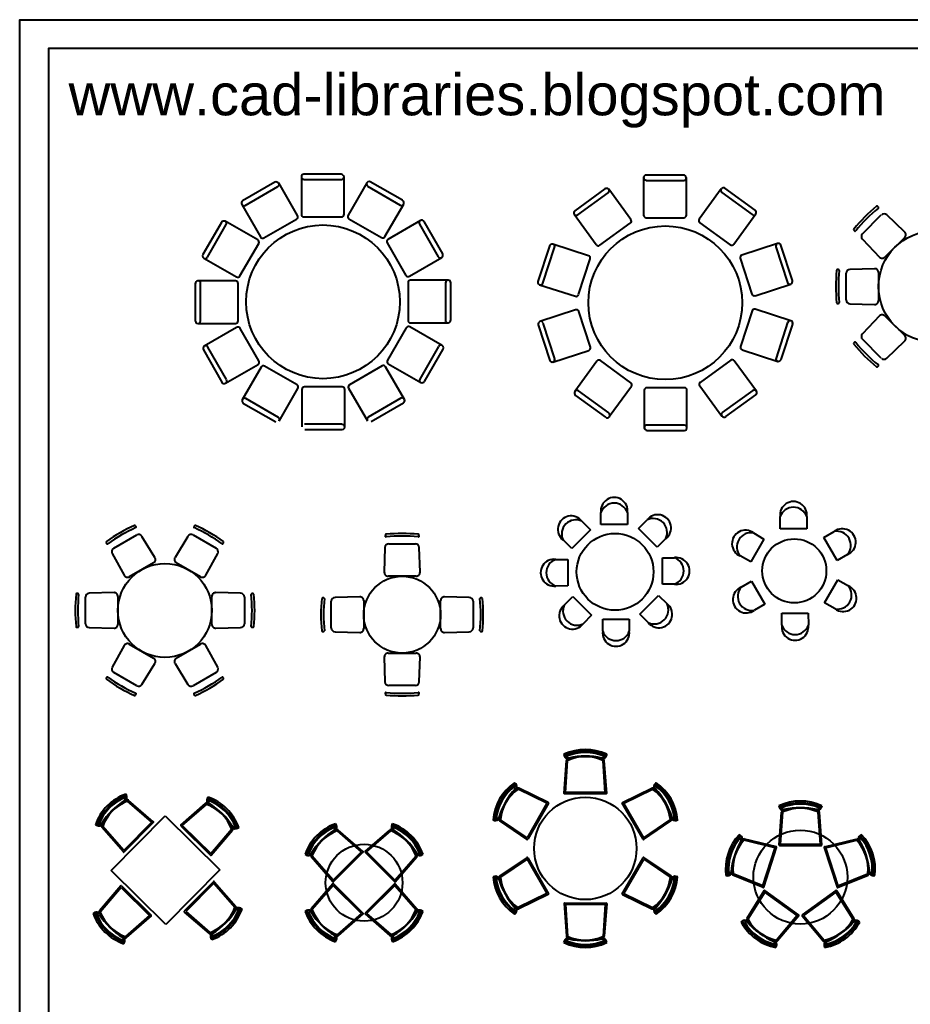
# Model space of a CAD drawing. Header units: inches. Extents: x 10.6 to 53.1, y 11.1 to 35.9.
# Drawn here: x 32.09 to 42.51, y 24.35 to 35.88 of the extents above; entities that cross this region are included whole.
import ezdxf

# ---------------------------------------------------------------- set-up
doc = ezdxf.new("R2010")
doc.units = ezdxf.units.IN
doc.header["$MEASUREMENT"] = 0
for name, color, linetype in [('02', 2, 'Continuous'), ('1', 1, 'Continuous'), ('kadrbm', 4, 'Continuous')]:
    doc.layers.add(name, color=color, linetype=linetype)
doc.styles.add('bmmm', font='swissel.ttf')

# ---------------------------------------------------------------- blocks, each defined once
blk = doc.blocks.new('kadrbm')
at = {"layer": 'kadrbm', "color": 4}
blk.add_lwpolyline([(0, 0), (0, 24.797), (21, 24.797), (21, 0), (0, 0)], close=True, dxfattribs=at)
blk.add_lwpolyline([(20.663, 0.326), (20.663, 24.46), (0.337, 24.46), (0.337, 0.326), (20.663, 0.326)], dxfattribs=at)
at = {"layer": 'kadrbm', "color": 211, "true_color": 0xf674fb, "style": 'bmmm'}
blk.add_text('www.cad-libraries.blogspot.com', height=0.48513, dxfattribs=at).set_placement((0.573, 23.677))

msp = doc.modelspace()

# ---------------------------------------------------------------- linework, layer by layer
at = {"layer": '02'}
for p, q in [((35.384, 34.045), (35.384, 33.605)), ((35.85, 34.075), (35.414, 34.075)), ((35.884, 33.605), (35.884, 34.045)), ((39.392, 34.035), (39.392, 33.595)), ((39.858, 34.065), (39.422, 34.065)), ((39.892, 33.595), (39.892, 34.035)), ((35.073, 33.981), (34.696, 33.763)), ((34.727, 33.709), (35.108, 33.929)), ((35.119, 33.97), (35.118, 33.972)), ((35.338, 33.59), (35.118, 33.972)), ((35.414, 34.013), (35.854, 34.013)), ((36.15, 33.975), (35.93, 33.594)), ((36.15, 33.975), (36.149, 33.974)), ((36.16, 33.933), (36.541, 33.713)), ((36.569, 33.769), (36.191, 33.986)), ((39.422, 34.003), (39.862, 34.003)), ((40.696, 33.654), (40.343, 33.911)), ((38.938, 33.904), (38.585, 33.647)), ((38.622, 33.598), (38.978, 33.856)), ((39.242, 33.543), (38.983, 33.899)), ((38.984, 33.898), (38.983, 33.899)), ((40.301, 33.904), (40.043, 33.548)), ((40.301, 33.904), (40.3, 33.903)), ((40.307, 33.861), (40.663, 33.602)), ((34.685, 33.722), (34.686, 33.72)), ((34.685, 33.722), (34.905, 33.34)), ((36.363, 33.344), (36.583, 33.725)), ((36.582, 33.724), (36.583, 33.725)), ((35.414, 33.575), (35.854, 33.575)), ((38.579, 33.606), (38.837, 33.25)), ((38.579, 33.606), (38.58, 33.604)), ((39.422, 33.565), (39.862, 33.565)), ((40.447, 33.254), (40.706, 33.61)), ((40.705, 33.609), (40.706, 33.61)), ((34.448, 33.511), (34.231, 33.133)), ((34.284, 33.103), (34.504, 33.484)), ((34.873, 33.305), (34.491, 33.525)), ((34.493, 33.525), (34.491, 33.525)), ((34.946, 33.33), (35.327, 33.55)), ((35.941, 33.553), (36.322, 33.333)), ((36.779, 33.532), (36.398, 33.312)), ((36.767, 33.49), (36.987, 33.109)), ((36.779, 33.532), (36.778, 33.531)), ((37.039, 33.143), (36.82, 33.521)), ((38.879, 33.243), (39.235, 33.502)), ((40.049, 33.506), (40.405, 33.247)), ((34.664, 32.883), (34.884, 33.264)), ((36.387, 33.271), (36.607, 32.89)), ((38.289, 33.233), (38.154, 32.819)), ((38.213, 32.8), (38.349, 33.218)), ((38.746, 33.12), (38.328, 33.256)), ((38.329, 33.256), (38.328, 33.256)), ((40.96, 33.263), (40.542, 33.128)), ((40.94, 33.225), (41.076, 32.807)), ((40.96, 33.263), (40.959, 33.263)), ((41.133, 32.83), (40.998, 33.244)), ((34.241, 33.092), (34.623, 32.872)), ((34.241, 33.092), (34.243, 33.092)), ((36.648, 32.879), (37.029, 33.099)), ((37.028, 33.098), (37.029, 33.099)), ((38.63, 32.664), (38.766, 33.083)), ((40.523, 33.09), (40.659, 32.671)), ((34.142, 32.792), (34.142, 32.356)), ((34.612, 32.826), (34.172, 32.826)), ((34.204, 32.356), (34.204, 32.796)), ((34.642, 32.356), (34.642, 32.796)), ((36.633, 32.803), (36.633, 32.363)), ((37.103, 32.833), (36.663, 32.833)), ((37.071, 32.803), (37.071, 32.363)), ((37.133, 32.367), (37.133, 32.803)), ((38.173, 32.781), (38.592, 32.645)), ((38.173, 32.781), (38.175, 32.78)), ((40.696, 32.652), (41.115, 32.788)), ((41.114, 32.787), (41.115, 32.788)), ((38.594, 32.487), (38.176, 32.351)), ((38.768, 32.049), (38.632, 32.467)), ((40.661, 32.475), (40.525, 32.056)), ((41.117, 32.358), (40.699, 32.494)), ((34.172, 32.326), (34.612, 32.326)), ((36.663, 32.333), (37.103, 32.333)), ((38.157, 32.309), (38.292, 31.894)), ((38.177, 32.351), (38.176, 32.351)), ((38.351, 31.913), (38.215, 32.332)), ((41.078, 32.339), (40.942, 31.921)), ((41.002, 31.905), (41.137, 32.32)), ((41.117, 32.358), (41.116, 32.358)), ((34.626, 32.28), (34.245, 32.06)), ((34.887, 31.888), (34.667, 32.269)), ((36.611, 32.276), (36.391, 31.895)), ((37.033, 32.067), (36.652, 32.287)), ((37.033, 32.067), (37.032, 32.067)), ((34.236, 32.016), (34.454, 31.638)), ((34.247, 32.061), (34.245, 32.06)), ((34.508, 31.669), (34.288, 32.05)), ((36.991, 32.056), (36.771, 31.675)), ((36.826, 31.648), (37.044, 32.026)), ((38.33, 31.875), (38.749, 32.011)), ((40.544, 32.018), (40.963, 31.882)), ((34.495, 31.627), (34.876, 31.847)), ((36.402, 31.854), (36.783, 31.634)), ((38.33, 31.875), (38.332, 31.876)), ((38.844, 31.885), (38.585, 31.529)), ((39.241, 31.633), (38.885, 31.891)), ((40.411, 31.896), (40.055, 31.637)), ((40.712, 31.533), (40.453, 31.889)), ((40.961, 31.883), (40.963, 31.882)), ((34.911, 31.815), (34.691, 31.434)), ((35.333, 31.606), (34.952, 31.826)), ((36.329, 31.829), (35.948, 31.609)), ((36.59, 31.437), (36.37, 31.819)), ((34.495, 31.627), (34.497, 31.628)), ((36.782, 31.634), (36.783, 31.634)), ((35.124, 31.184), (35.344, 31.565)), ((35.391, 31.554), (35.391, 31.114)), ((35.861, 31.584), (35.421, 31.584)), ((35.891, 31.114), (35.891, 31.554)), ((35.937, 31.569), (36.157, 31.187)), ((38.586, 31.53), (38.585, 31.529)), ((38.984, 31.278), (38.628, 31.536)), ((38.989, 31.235), (39.248, 31.591)), ((39.399, 31.544), (39.399, 31.104)), ((39.869, 31.574), (39.429, 31.574)), ((39.899, 31.104), (39.899, 31.544)), ((40.049, 31.595), (40.307, 31.239)), ((40.669, 31.541), (40.313, 31.282)), ((40.353, 31.235), (40.705, 31.491)), ((40.712, 31.533), (40.711, 31.534)), ((34.692, 31.435), (34.691, 31.434)), ((34.706, 31.39), (35.083, 31.173)), ((35.114, 31.226), (34.733, 31.446)), ((36.548, 31.45), (36.167, 31.23)), ((36.201, 31.178), (36.579, 31.396)), ((36.59, 31.437), (36.589, 31.439)), ((38.595, 31.484), (38.947, 31.228)), ((35.861, 31.146), (35.421, 31.146)), ((38.989, 31.235), (38.99, 31.236)), ((40.307, 31.24), (40.307, 31.239)), ((35.425, 31.084), (35.861, 31.084)), ((39.869, 31.136), (39.429, 31.136)), ((39.433, 31.074), (39.869, 31.074)), ((38.892, 29.971), (38.891, 30.112)), ((39.202, 30.112), (39.202, 29.971)), ((38.668, 30.011), (38.768, 29.911)), ((39.332, 29.925), (39.432, 30.026)), ((40.991, 29.923), (40.991, 30.065)), ((41.302, 30.065), (41.302, 29.923)), ((38.768, 29.911), (38.549, 29.692)), ((39.202, 29.971), (38.892, 29.971)), ((39.551, 29.706), (39.332, 29.925)), ((40.678, 29.873), (40.8, 29.802)), ((41.302, 29.923), (40.991, 29.923)), ((41.502, 29.818), (41.624, 29.89)), ((38.549, 29.692), (38.448, 29.791)), ((39.651, 29.806), (39.551, 29.706)), ((40.8, 29.802), (40.645, 29.534)), ((41.657, 29.55), (41.502, 29.818)), ((38.362, 29.562), (38.503, 29.562)), ((38.503, 29.562), (38.503, 29.252)), ((39.611, 29.582), (39.752, 29.583)), ((39.611, 29.272), (39.611, 29.582)), ((40.645, 29.534), (40.522, 29.604)), ((41.779, 29.62), (41.657, 29.55)), ((40.532, 29.237), (40.655, 29.308)), ((40.655, 29.308), (40.81, 29.039)), ((41.511, 29.055), (41.666, 29.324)), ((41.666, 29.324), (41.789, 29.254)), ((38.503, 29.252), (38.362, 29.251)), ((39.752, 29.272), (39.611, 29.272)), ((38.463, 29.028), (38.563, 29.128)), ((38.563, 29.128), (38.782, 28.909)), ((39.346, 28.923), (39.566, 29.142)), ((39.566, 29.142), (39.666, 29.043)), ((40.81, 29.039), (40.688, 28.968)), ((41.633, 28.985), (41.511, 29.055)), ((38.782, 28.909), (38.683, 28.808)), ((38.912, 28.863), (39.222, 28.863)), ((38.912, 28.722), (38.912, 28.863)), ((39.222, 28.863), (39.223, 28.722)), ((39.446, 28.823), (39.346, 28.923)), ((41.01, 28.934), (41.32, 28.934)), ((41.01, 28.793), (41.01, 28.934)), ((41.32, 28.934), (41.321, 28.793)), ((38.458, 27.28), (38.466, 27.262)), ((38.961, 27.28), (38.952, 27.262)), ((38.46, 26.823), (38.487, 27.206)), ((38.475, 26.832), (38.502, 27.205)), ((38.943, 26.832), (38.916, 27.205)), ((38.959, 26.823), (38.931, 27.206)), ((37.88, 26.947), (37.891, 26.93)), ((38.275, 26.716), (37.929, 26.885)), ((39.143, 26.716), (39.489, 26.885)), ((39.538, 26.947), (39.527, 26.93)), ((33.326, 26.814), (33.333, 26.795)), ((34.292, 26.778), (34.285, 26.759)), ((38.259, 26.707), (37.923, 26.871)), ((38.953, 26.817), (38.466, 26.817)), ((38.943, 26.832), (38.475, 26.832)), ((39.159, 26.707), (39.496, 26.871)), ((33.633, 26.487), (33.348, 26.73)), ((33.65, 26.491), (33.358, 26.741)), ((33.971, 26.451), (34.261, 26.705)), ((33.989, 26.447), (34.271, 26.693)), ((38.259, 26.707), (38.026, 26.302)), ((38.277, 26.708), (38.034, 26.287)), ((39.385, 26.287), (39.141, 26.708)), ((39.393, 26.302), (39.159, 26.707)), ((40.976, 26.676), (40.984, 26.658)), ((41.479, 26.676), (41.47, 26.658)), ((33.157, 25.92), (33.79, 26.56)), ((33.79, 26.56), (34.43, 25.927)), ((40.978, 26.219), (41.005, 26.603)), ((40.993, 26.228), (41.02, 26.601)), ((41.461, 26.228), (41.435, 26.601)), ((41.477, 26.219), (41.45, 26.603)), ((32.972, 26.456), (32.991, 26.45)), ((33.299, 26.136), (33.046, 26.425)), ((33.304, 26.154), (33.057, 26.435)), ((33.633, 26.487), (33.304, 26.154)), ((33.65, 26.483), (33.308, 26.136)), ((33.972, 26.443), (34.318, 26.1)), ((33.989, 26.447), (34.322, 26.118)), ((34.65, 26.424), (34.631, 26.417)), ((35.783, 26.466), (35.79, 26.447)), ((36.452, 26.466), (36.446, 26.447)), ((37.628, 26.511), (37.648, 26.51)), ((38.026, 26.284), (37.707, 26.5)), ((38.026, 26.302), (37.715, 26.512)), ((39.392, 26.284), (39.711, 26.5)), ((39.393, 26.302), (39.703, 26.512)), ((39.79, 26.511), (39.77, 26.51)), ((34.322, 26.118), (34.566, 26.402)), ((34.327, 26.1), (34.577, 26.392)), ((36.087, 26.137), (35.805, 26.382)), ((36.105, 26.141), (35.814, 26.393)), ((36.13, 26.141), (36.421, 26.393)), ((36.148, 26.137), (36.431, 26.382)), ((40.511, 26.339), (40.526, 26.325)), ((41.944, 26.339), (41.929, 26.325)), ((40.932, 26.183), (40.569, 26.274)), ((40.946, 26.195), (40.572, 26.288)), ((40.787, 25.739), (40.932, 26.183)), ((40.799, 25.725), (40.949, 26.188)), ((40.984, 26.213), (41.471, 26.213)), ((40.993, 26.228), (41.461, 26.228)), ((41.506, 26.188), (41.656, 25.725)), ((41.509, 26.195), (41.882, 26.288)), ((41.523, 26.183), (41.886, 26.274)), ((41.523, 26.183), (41.667, 25.739)), ((35.427, 26.111), (35.446, 26.104)), ((35.752, 25.788), (35.5, 26.079)), ((35.757, 25.806), (35.511, 26.089)), ((35.757, 25.806), (36.087, 26.137)), ((35.76, 25.789), (36.105, 26.133)), ((36.131, 26.133), (36.475, 25.789)), ((36.148, 26.137), (36.479, 25.806)), ((36.479, 25.806), (36.724, 26.089)), ((36.483, 25.788), (36.735, 26.079)), ((36.808, 26.111), (36.789, 26.104)), ((38.026, 26.071), (37.707, 25.856)), ((38.034, 26.069), (38.277, 25.647)), ((39.141, 25.647), (39.385, 26.069)), ((39.392, 26.071), (39.711, 25.856)), ((38.026, 26.053), (37.715, 25.843)), ((38.026, 26.053), (38.259, 25.648)), ((39.159, 25.648), (39.393, 26.053)), ((39.393, 26.053), (39.703, 25.843)), ((33.797, 25.287), (33.157, 25.92)), ((34.43, 25.927), (33.797, 25.287)), ((37.628, 25.844), (37.648, 25.846)), ((39.79, 25.844), (39.77, 25.846)), ((40.356, 25.86), (40.375, 25.863)), ((40.792, 25.721), (40.435, 25.865)), ((40.787, 25.739), (40.441, 25.879)), ((41.663, 25.721), (42.02, 25.865)), ((41.667, 25.739), (42.014, 25.879)), ((42.099, 25.86), (42.079, 25.863)), ((33.269, 25.739), (33.018, 25.447)), ((33.273, 25.722), (33.03, 25.437)), ((33.273, 25.722), (33.606, 25.393)), ((33.277, 25.739), (33.623, 25.397)), ((34.353, 25.788), (34.011, 25.441)), ((34.357, 25.77), (34.029, 25.438)), ((34.357, 25.77), (34.604, 25.489)), ((34.362, 25.788), (34.616, 25.499)), ((35.752, 25.763), (35.5, 25.472)), ((35.757, 25.745), (35.511, 25.463)), ((36.087, 25.415), (35.757, 25.745)), ((36.105, 25.418), (35.76, 25.763)), ((36.475, 25.763), (36.131, 25.418)), ((36.479, 25.745), (36.148, 25.415)), ((36.479, 25.745), (36.724, 25.463)), ((36.483, 25.763), (36.735, 25.472)), ((38.259, 25.648), (37.923, 25.484)), ((38.275, 25.639), (37.929, 25.471)), ((39.143, 25.639), (39.489, 25.471)), ((39.159, 25.648), (39.496, 25.484)), ((40.804, 25.683), (40.6, 25.357)), ((40.811, 25.666), (40.613, 25.349)), ((41.189, 25.391), (40.811, 25.666)), ((41.206, 25.398), (40.812, 25.684)), ((41.643, 25.684), (41.249, 25.398)), ((41.644, 25.666), (41.265, 25.391)), ((41.644, 25.666), (41.842, 25.349)), ((41.651, 25.683), (41.855, 25.357)), ((38.46, 25.533), (38.487, 25.149)), ((38.466, 25.538), (38.953, 25.538)), ((38.475, 25.523), (38.502, 25.15)), ((38.475, 25.523), (38.943, 25.523)), ((38.943, 25.523), (38.916, 25.15)), ((38.959, 25.533), (38.931, 25.149)), ((32.945, 25.415), (32.964, 25.422)), ((33.606, 25.393), (33.325, 25.146)), ((33.624, 25.389), (33.334, 25.135)), ((34.011, 25.433), (34.303, 25.183)), ((34.029, 25.438), (34.313, 25.194)), ((34.689, 25.468), (34.67, 25.475)), ((35.427, 25.441), (35.446, 25.448)), ((36.087, 25.415), (35.805, 25.169)), ((36.105, 25.41), (35.814, 25.158)), ((36.13, 25.41), (36.421, 25.158)), ((36.148, 25.415), (36.431, 25.169)), ((36.808, 25.441), (36.789, 25.448)), ((37.88, 25.408), (37.891, 25.425)), ((39.538, 25.408), (39.527, 25.425)), ((41.189, 25.391), (40.948, 25.105)), ((41.208, 25.39), (40.96, 25.095)), ((41.247, 25.39), (41.495, 25.095)), ((41.265, 25.391), (41.506, 25.105)), ((40.533, 25.314), (40.551, 25.324)), ((41.922, 25.314), (41.904, 25.324)), ((33.303, 25.062), (33.31, 25.08)), ((34.335, 25.11), (34.328, 25.129)), ((35.783, 25.085), (35.79, 25.104)), ((36.452, 25.085), (36.446, 25.104)), ((38.458, 25.075), (38.466, 25.093)), ((38.961, 25.075), (38.952, 25.093)), ((40.94, 25.018), (40.944, 25.038)), ((41.515, 25.018), (41.511, 25.038))]:
    msp.add_line(p, q, dxfattribs=at)
for centre, radius in [((35.637, 32.58), 0.9), ((39.645, 32.569), 0.9), ((39.057, 29.417), 0.45), ((41.156, 29.429), 0.375), ((38.709, 26.178), 0.6), ((41.227, 25.842), 0.55), ((36.118, 25.776), 0.45)]:
    msp.add_circle(centre, radius, dxfattribs=at)
for centre, radius, start, end in [((35.414, 34.045), 0.03, 90, 269.8631), ((35.843, 34.034), 0.0418, 15.227, 81.2256), ((35.854, 34.043), 0.03, 270, 0), ((39.422, 34.035), 0.03, 90, 269.8631), ((39.851, 34.024), 0.0418, 15.227, 81.2256), ((39.862, 34.033), 0.03, 270, 0), ((35.089, 33.942), 0.0418, 45.227, 111.2256), ((35.093, 33.955), 0.03, 300, 30), ((36.176, 33.96), 0.03, 60, 240.0693), ((38.957, 33.867), 0.0418, 51.227, 117.2256), ((40.326, 33.886), 0.03, 54, 144), ((38.96, 33.881), 0.03, 306, 36), ((40.325, 33.885), 0.03, 144, 234), ((34.711, 33.737), 0.03, 120, 210), ((34.712, 33.735), 0.03, 210, 300), ((36.556, 33.739), 0.03, 240, 330), ((36.543, 33.736), 0.0418, 345.227, 51.2256), ((35.312, 33.575), 0.03, 300, 30), ((35.414, 33.605), 0.03, 180, 270), ((35.854, 33.605), 0.03, 270, 0), ((35.956, 33.579), 0.03, 150, 240), ((38.603, 33.623), 0.03, 126, 305.9595), ((39.422, 33.595), 0.03, 180, 270), ((39.862, 33.595), 0.03, 270, 0), ((40.681, 33.626), 0.03, 234, 324), ((40.667, 33.625), 0.0418, 339.227, 45.2256), ((34.481, 33.485), 0.0418, 75.227, 141.2256), ((34.478, 33.499), 0.03, 330, 60), ((36.794, 33.506), 0.03, 30, 209.989), ((39.218, 33.526), 0.03, 306, 36), ((40.067, 33.53), 0.03, 144, 234), ((34.931, 33.355), 0.03, 210, 300), ((36.337, 33.359), 0.03, 240, 330), ((34.858, 33.279), 0.03, 330, 60), ((36.413, 33.286), 0.03, 120, 210), ((38.326, 33.215), 0.0418, 87.227, 153.2256), ((38.32, 33.227), 0.03, 342, 72), ((38.862, 33.267), 0.03, 216, 306), ((40.423, 33.272), 0.03, 234, 324), ((40.97, 33.235), 0.03, 18, 197.9569), ((34.256, 33.118), 0.03, 150, 330.0237), ((37.013, 33.124), 0.03, 210, 300), ((37, 33.128), 0.0418, 315.227, 21.2256), ((38.737, 33.092), 0.03, 342, 72), ((40.551, 33.099), 0.03, 108, 198), ((34.638, 32.898), 0.03, 240, 330), ((36.633, 32.905), 0.03, 210, 300), ((34.183, 32.785), 0.0418, 105.227, 171.2256), ((34.174, 32.796), 0.03, 0, 90), ((34.612, 32.796), 0.03, 0, 90), ((36.663, 32.803), 0.03, 90, 180), ((37.103, 32.803), 0.03, 0, 179.9087), ((38.183, 32.809), 0.03, 162, 342.0558), ((41.104, 32.816), 0.03, 198, 288), ((41.092, 32.823), 0.0418, 303.227, 9.2256), ((38.601, 32.673), 0.03, 252, 342), ((40.687, 32.681), 0.03, 198, 288), ((38.603, 32.458), 0.03, 18, 108), ((40.69, 32.465), 0.03, 72, 162), ((34.172, 32.356), 0.03, 180, 0.104), ((34.612, 32.356), 0.03, 270, 0), ((36.663, 32.363), 0.03, 180, 270), ((37.101, 32.363), 0.03, 180, 270), ((37.092, 32.374), 0.0418, 285.227, 351.2256), ((38.199, 32.316), 0.0418, 123.227, 189.2256), ((38.186, 32.323), 0.03, 18, 108), ((41.108, 32.329), 0.03, 342, 161.9646), ((34.641, 32.254), 0.03, 30, 120), ((36.637, 32.261), 0.03, 60, 150), ((34.262, 32.035), 0.03, 30, 120), ((37.018, 32.041), 0.03, 330, 150.2189), ((34.275, 32.031), 0.0418, 135.227, 201.2256), ((38.739, 32.04), 0.03, 288, 18), ((40.554, 32.047), 0.03, 162, 252), ((34.861, 31.873), 0.03, 300, 30), ((36.344, 31.804), 0.03, 30, 120), ((36.417, 31.88), 0.03, 150, 240), ((38.321, 31.904), 0.03, 198, 17.8657), ((38.868, 31.867), 0.03, 54, 144), ((40.429, 31.871), 0.03, 36, 126), ((40.971, 31.911), 0.03, 162, 252), ((40.965, 31.924), 0.0418, 267.227, 333.2256), ((34.937, 31.8), 0.03, 60, 150), ((34.48, 31.653), 0.03, 210, 29.8978), ((35.318, 31.58), 0.03, 330, 60), ((35.963, 31.584), 0.03, 120, 210), ((36.797, 31.66), 0.03, 150, 240), ((36.794, 31.674), 0.0418, 255.227, 321.2256), ((39.224, 31.608), 0.03, 324, 54), ((40.073, 31.613), 0.03, 126, 216), ((35.421, 31.554), 0.03, 90, 180), ((35.861, 31.554), 0.03, 0, 90), ((38.624, 31.514), 0.0418, 159.227, 225.2256), ((38.61, 31.512), 0.03, 54, 144), ((39.429, 31.544), 0.03, 90, 180), ((39.869, 31.544), 0.03, 0, 90), ((40.687, 31.517), 0.03, 36, 126), ((40.688, 31.515), 0.03, 306, 36), ((34.732, 31.423), 0.0418, 165.227, 231.2256), ((34.718, 31.42), 0.03, 60, 150), ((36.563, 31.424), 0.03, 30, 120), ((36.564, 31.422), 0.03, 300, 30), ((38.965, 31.252), 0.03, 234, 53.962), ((40.331, 31.258), 0.03, 126, 216), ((35.099, 31.2), 0.03, 330, 60), ((35.861, 31.114), 0.03, 270, 90.0583), ((36.182, 31.204), 0.03, 120, 210), ((40.334, 31.272), 0.0418, 231.227, 297.2256), ((39.429, 31.106), 0.03, 90, 180), ((39.439, 31.115), 0.0418, 195.227, 261.2256), ((39.869, 31.104), 0.03, 270, 90.0583), ((39.047, 30.132), 0.157, 352.7215, 187.2785), ((39.047, 30.057), 0.165, 19.5508, 160.4492), ((41.146, 30.084), 0.157, 352.7215, 187.2785), ((41.146, 30.009), 0.165, 19.5508, 160.4492), ((38.544, 29.915), 0.157, 37.7215, 232.2785), ((38.597, 29.862), 0.165, 64.5508, 205.4492), ((39.556, 29.93), 0.157, 307.7215, 142.2785), ((39.502, 29.877), 0.165, 334.5508, 115.4492), ((40.583, 29.748), 0.157, 52.7215, 247.2785), ((40.648, 29.711), 0.165, 79.5508, 220.4492), ((41.719, 29.765), 0.157, 292.7215, 127.2785), ((41.654, 29.727), 0.165, 319.5508, 100.4492), ((38.342, 29.407), 0.157, 82.7215, 277.2785), ((38.417, 29.407), 0.165, 109.5508, 250.4492), ((39.772, 29.428), 0.157, 262.7215, 97.2785), ((39.697, 29.428), 0.165, 289.5508, 70.4492), ((40.593, 29.093), 0.157, 112.7215, 307.2785), ((40.658, 29.13), 0.165, 139.5508, 280.4492), ((41.728, 29.109), 0.157, 232.7215, 67.2785), ((41.663, 29.147), 0.165, 259.5508, 40.4492), ((38.559, 28.904), 0.157, 127.7215, 322.2785), ((38.612, 28.957), 0.165, 154.5508, 295.4492), ((39.517, 28.972), 0.165, 244.5508, 25.4492), ((39.57, 28.919), 0.157, 217.7215, 52.2785), ((39.068, 28.702), 0.157, 172.7215, 7.2785), ((39.068, 28.777), 0.165, 199.5508, 340.4492), ((41.165, 28.773), 0.157, 172.7215, 7.2785), ((41.165, 28.848), 0.165, 199.5508, 340.4492), ((38.709, 26.751), 0.586, 64.5634, 115.4366), ((38.515, 27.282), 0.0573, 181.6761, 250.1492), ((38.709, 26.751), 0.566, 64.5634, 115.4366), ((38.524, 27.282), 0.0614, 198.98, 241.563), ((38.709, 26.751), 0.551, 66.1614, 113.8386), ((38.524, 27.282), 0.0464, 215.7425, 258.5725), ((38.51, 27.201), 0.0236, 117.5681, 167.6172), ((38.709, 26.751), 0.523, 111.797, 114.1846), ((38.709, 26.751), 0.516, 105.9932, 114.0456), ((38.709, 26.751), 0.501, 65.9544, 114.0456), ((38.709, 26.402), 0.857, 76.9047, 103.0953), ((38.709, 26.751), 0.516, 65.9544, 74.0068), ((38.894, 27.282), 0.0464, 281.4275, 324.2575), ((38.709, 26.751), 0.523, 65.8154, 68.203), ((38.908, 27.201), 0.0236, 12.3828, 62.4319), ((38.903, 27.282), 0.0573, 289.8508, 358.3239), ((38.894, 27.282), 0.0614, 298.437, 341.02), ((38.51, 27.201), 0.0086, 117.5681, 167.6172), ((38.908, 27.201), 0.0086, 12.3828, 62.4319), ((38.212, 26.464), 0.586, 124.5634, 175.4366), ((38.212, 26.464), 0.566, 124.5634, 175.4366), ((38.212, 26.464), 0.551, 126.1614, 173.8386), ((38.515, 26.29), 0.857, 136.9047, 163.0953), ((38.212, 26.464), 0.516, 125.9544, 134.0068), ((37.85, 26.898), 0.0573, 349.8508, 58.3239), ((37.845, 26.89), 0.0464, 341.4275, 24.2575), ((38.212, 26.464), 0.523, 125.8154, 128.203), ((37.845, 26.89), 0.0614, 358.437, 41.02), ((37.922, 26.862), 0.0236, 72.3828, 122.4319), ((39.496, 26.862), 0.0236, 57.5681, 107.6172), ((39.206, 26.464), 0.516, 45.9932, 54.0456), ((39.568, 26.898), 0.0573, 121.6761, 190.1492), ((39.573, 26.89), 0.0614, 138.98, 181.563), ((39.206, 26.464), 0.523, 51.797, 54.1846), ((39.206, 26.464), 0.566, 4.5634, 55.4366), ((39.573, 26.89), 0.0464, 155.7425, 198.5725), ((38.904, 26.29), 0.857, 16.9047, 43.0953), ((39.206, 26.464), 0.551, 6.1614, 53.8386), ((39.206, 26.464), 0.586, 4.5634, 55.4366), ((33.526, 26.263), 0.586, 109.9081, 160.7812), ((33.526, 26.263), 0.566, 109.9081, 160.7812), ((33.526, 26.263), 0.551, 111.506, 159.1832), ((33.278, 26.768), 0.0464, 326.7722, 9.6022), ((33.285, 26.775), 0.0573, 335.1954, 43.6685), ((33.278, 26.768), 0.0614, 343.7817, 26.3646), ((34.334, 26.739), 0.0573, 137.0207, 205.4938), ((34.34, 26.732), 0.0614, 154.3246, 196.9076), ((34.099, 26.225), 0.566, 19.9081, 70.7812), ((34.099, 26.225), 0.586, 19.9081, 70.7812), ((38.212, 26.464), 0.501, 125.9544, 174.0456), ((37.922, 26.862), 0.0086, 72.3828, 122.4319), ((38.466, 26.824), 0.00664, 162.2528, 273.6595), ((38.952, 26.824), 0.00664, 266.3405, 17.7472), ((39.496, 26.862), 0.0086, 57.5681, 107.6172), ((39.206, 26.464), 0.501, 5.9544, 54.0456), ((33.774, 26.018), 0.857, 122.2493, 148.4399), ((33.526, 26.263), 0.501, 111.299, 159.3902), ((33.526, 26.263), 0.516, 111.299, 119.3514), ((33.526, 26.263), 0.523, 111.16, 113.5476), ((33.345, 26.722), 0.0236, 57.7274, 107.7765), ((33.345, 26.722), 0.0086, 57.7274, 107.7765), ((34.274, 26.685), 0.0236, 72.9128, 122.9618), ((34.274, 26.685), 0.0086, 72.9128, 122.9618), ((34.099, 26.225), 0.501, 21.299, 69.3902), ((34.099, 26.225), 0.516, 61.3378, 69.3902), ((34.099, 26.225), 0.523, 67.1417, 69.5293), ((34.34, 26.732), 0.0464, 171.0871, 213.9171), ((34.099, 26.225), 0.551, 21.506, 69.1832), ((33.854, 25.976), 0.857, 32.2493, 58.4399), ((38.271, 26.711), 0.00664, 326.3405, 77.7472), ((39.147, 26.711), 0.00664, 102.2528, 213.6595), ((41.227, 26.147), 0.586, 64.5634, 115.4366), ((41.033, 26.678), 0.0573, 181.6761, 250.1492), ((41.227, 26.147), 0.566, 64.5634, 115.4366), ((41.042, 26.678), 0.0614, 198.98, 241.563), ((41.227, 26.147), 0.551, 66.1614, 113.8386), ((41.042, 26.678), 0.0464, 215.7425, 258.5725), ((41.227, 26.147), 0.516, 105.9932, 114.0456), ((41.227, 26.147), 0.501, 65.9544, 114.0456), ((41.227, 25.798), 0.857, 76.9047, 103.0953), ((41.227, 26.147), 0.516, 65.9544, 74.0068), ((41.412, 26.678), 0.0464, 281.4275, 324.2575), ((41.422, 26.678), 0.0573, 289.8508, 358.3239), ((41.412, 26.678), 0.0614, 298.437, 341.02), ((37.66, 26.57), 0.0464, 275.7425, 318.5725), ((38.212, 26.464), 0.523, 171.797, 174.1846), ((38.212, 26.464), 0.516, 165.9932, 174.0456), ((39.206, 26.464), 0.516, 5.9544, 14.0068), ((39.206, 26.464), 0.523, 5.8154, 8.203), ((39.758, 26.57), 0.0464, 221.4275, 264.2575), ((41.028, 26.597), 0.0236, 117.5681, 167.6172), ((41.227, 26.147), 0.523, 111.797, 114.1846), ((41.028, 26.597), 0.0086, 117.5681, 167.6172), ((41.227, 26.147), 0.523, 65.8154, 68.203), ((41.427, 26.597), 0.0086, 12.3828, 62.4319), ((41.427, 26.597), 0.0236, 12.3828, 62.4319), ((33.012, 26.498), 0.0573, 227.0207, 295.4938), ((33.018, 26.505), 0.0614, 244.3246, 286.9076), ((33.018, 26.505), 0.0464, 261.0871, 303.9171), ((33.526, 26.263), 0.523, 157.1417, 159.5293), ((33.065, 26.438), 0.0236, 162.9128, 212.9618), ((33.526, 26.263), 0.516, 151.3378, 159.3902), ((33.065, 26.438), 0.0086, 162.9128, 212.9618), ((33.645, 26.487), 0.00664, 311.6851, 63.0918), ((33.977, 26.447), 0.00664, 117.5974, 229.0041), ((34.099, 26.225), 0.516, 21.299, 29.3514), ((34.557, 26.405), 0.0236, 327.7274, 17.7765), ((34.604, 26.472), 0.0464, 236.7722, 279.6022), ((34.099, 26.225), 0.523, 21.16, 23.5476), ((34.61, 26.466), 0.0573, 245.1954, 313.6685), ((34.604, 26.472), 0.0614, 253.7817, 296.3646), ((35.979, 25.914), 0.586, 109.5634, 160.4366), ((35.979, 25.914), 0.566, 109.5634, 160.4366), ((35.979, 25.914), 0.551, 111.1614, 158.8386), ((35.734, 26.421), 0.0464, 326.4275, 9.2575), ((35.741, 26.427), 0.0573, 334.8508, 43.3239), ((35.734, 26.421), 0.0614, 343.437, 26.02), ((36.494, 26.427), 0.0573, 136.6761, 205.1492), ((36.501, 26.421), 0.0614, 153.98, 196.563), ((36.256, 25.914), 0.566, 19.5634, 70.4366), ((36.256, 25.914), 0.586, 19.5634, 70.4366), ((36.501, 26.421), 0.0464, 170.7425, 213.5725), ((36.256, 25.914), 0.551, 21.1614, 68.8386), ((37.656, 26.562), 0.0573, 241.6761, 310.1492), ((37.66, 26.57), 0.0614, 258.98, 301.563), ((37.723, 26.517), 0.0236, 177.5681, 227.6172), ((37.723, 26.517), 0.0086, 177.5681, 227.6172), ((39.695, 26.517), 0.0086, 312.3828, 2.4319), ((39.695, 26.517), 0.0236, 312.3828, 2.4319), ((39.763, 26.562), 0.0573, 229.8508, 298.3239), ((39.758, 26.57), 0.0614, 238.437, 281.02), ((34.557, 26.405), 0.0086, 327.7274, 17.7765), ((36.226, 25.668), 0.857, 121.9047, 148.0953), ((35.979, 25.914), 0.501, 110.9544, 159.0456), ((35.979, 25.914), 0.516, 110.9544, 119.0068), ((35.979, 25.914), 0.523, 110.8154, 113.203), ((35.802, 26.374), 0.0236, 57.3828, 107.4319), ((35.802, 26.374), 0.0086, 57.3828, 107.4319), ((36.434, 26.374), 0.0236, 72.5681, 122.6172), ((36.434, 26.374), 0.0086, 72.5681, 122.6172), ((36.256, 25.914), 0.501, 20.9544, 69.0456), ((36.256, 25.914), 0.516, 60.9932, 69.0456), ((36.256, 25.914), 0.523, 66.797, 69.1846), ((36.009, 25.668), 0.857, 31.9047, 58.0953), ((40.937, 25.936), 0.586, 136.5634, 187.4366), ((40.937, 25.936), 0.566, 136.5634, 187.4366), ((40.937, 25.936), 0.551, 138.1614, 185.8386), ((40.492, 26.285), 0.0573, 1.8508, 70.3239), ((40.489, 26.276), 0.0614, 10.437, 53.02), ((40.489, 26.276), 0.0464, 353.4275, 36.2575), ((41.963, 26.285), 0.0573, 109.6761, 178.1492), ((41.966, 26.276), 0.0614, 126.98, 169.563), ((41.966, 26.276), 0.0464, 143.7425, 186.5725), ((41.518, 25.936), 0.566, 352.5634, 43.4366), ((41.518, 25.936), 0.551, 354.1614, 41.8386), ((41.518, 25.936), 0.586, 352.5634, 43.4366), ((38.028, 26.29), 0.00664, 222.2528, 333.6595), ((39.39, 26.29), 0.00664, 206.3405, 317.7472), ((41.269, 25.828), 0.857, 148.9047, 175.0953), ((40.937, 25.936), 0.501, 137.9544, 186.0456), ((40.937, 25.936), 0.516, 137.9544, 146.0068), ((40.937, 25.936), 0.523, 137.8154, 140.203), ((40.57, 26.265), 0.0236, 84.3828, 134.4319), ((40.57, 26.265), 0.0086, 84.3828, 134.4319), ((40.943, 26.19), 0.00664, 338.3405, 89.7472), ((40.984, 26.22), 0.00664, 162.2528, 273.6595), ((41.47, 26.22), 0.00664, 266.3405, 17.7472), ((41.512, 26.19), 0.00664, 90.2528, 201.6595), ((41.885, 26.265), 0.0236, 45.5681, 95.6172), ((41.885, 26.265), 0.0086, 45.5681, 95.6172), ((41.518, 25.936), 0.501, 353.9544, 42.0456), ((41.518, 25.936), 0.516, 33.9932, 42.0456), ((41.518, 25.936), 0.523, 39.797, 42.1846), ((41.186, 25.828), 0.857, 4.9047, 31.0953), ((33.303, 26.141), 0.00664, 207.5974, 319.0041), ((34.323, 26.105), 0.00664, 221.6851, 333.0918), ((35.466, 26.152), 0.0573, 226.6761, 295.1492), ((35.473, 26.159), 0.0614, 243.98, 286.563), ((35.473, 26.159), 0.0464, 260.7425, 303.5725), ((35.979, 25.914), 0.523, 156.797, 159.1846), ((35.52, 26.092), 0.0236, 162.5681, 212.6172), ((35.979, 25.914), 0.516, 150.9932, 159.0456), ((35.52, 26.092), 0.0086, 162.5681, 212.6172), ((36.1, 26.137), 0.00664, 311.3405, 62.7472), ((36.136, 26.137), 0.00664, 117.2528, 228.6595), ((36.256, 25.914), 0.516, 20.9544, 29.0068), ((36.715, 26.092), 0.0086, 327.3828, 17.4319), ((36.715, 26.092), 0.0236, 327.3828, 17.4319), ((36.763, 26.159), 0.0464, 236.4275, 279.2575), ((36.256, 25.914), 0.523, 20.8154, 23.203), ((36.769, 26.152), 0.0573, 244.8508, 313.3239), ((36.763, 26.159), 0.0614, 253.437, 296.02), ((38.028, 26.065), 0.00664, 26.3405, 137.7472), ((39.39, 26.065), 0.00664, 42.2528, 153.6595), ((40.937, 25.936), 0.516, 177.9932, 186.0456), ((41.518, 25.936), 0.516, 353.9544, 2.0068), ((37.656, 25.794), 0.0573, 49.8508, 118.3239), ((38.212, 25.891), 0.586, 184.5634, 235.4366), ((37.66, 25.786), 0.0614, 58.437, 101.02), ((38.212, 25.891), 0.566, 184.5634, 235.4366), ((38.212, 25.891), 0.523, 185.8154, 188.203), ((37.723, 25.838), 0.0236, 132.3828, 182.4319), ((38.212, 25.891), 0.516, 185.9544, 194.0068), ((37.723, 25.838), 0.0086, 132.3828, 182.4319), ((38.212, 25.891), 0.501, 185.9544, 234.0456), ((39.206, 25.891), 0.501, 305.9544, 354.0456), ((39.206, 25.891), 0.566, 304.5634, 355.4366), ((39.206, 25.891), 0.586, 304.5634, 355.4366), ((39.695, 25.838), 0.0086, 357.5681, 47.6172), ((39.206, 25.891), 0.516, 345.9932, 354.0456), ((39.695, 25.838), 0.0236, 357.5681, 47.6172), ((39.206, 25.891), 0.523, 351.797, 354.1846), ((39.763, 25.794), 0.0573, 61.6761, 130.1492), ((39.758, 25.786), 0.0614, 78.98, 121.563), ((40.372, 25.915), 0.0573, 253.6761, 322.1492), ((40.374, 25.924), 0.0614, 270.98, 313.563), ((40.374, 25.924), 0.0464, 287.7425, 330.5725), ((40.937, 25.936), 0.523, 183.797, 186.1846), ((40.447, 25.886), 0.0236, 189.5681, 239.6172), ((40.447, 25.886), 0.0086, 189.5681, 239.6172), ((42.008, 25.886), 0.0086, 300.3828, 350.4319), ((42.008, 25.886), 0.0236, 300.3828, 350.4319), ((41.518, 25.936), 0.523, 353.8154, 356.203), ((42.083, 25.915), 0.0573, 217.8508, 286.3239), ((42.08, 25.924), 0.0614, 226.437, 269.02), ((42.08, 25.924), 0.0464, 209.4275, 252.2575), ((33.272, 25.734), 0.00664, 41.6851, 153.0918), ((34.358, 25.783), 0.00664, 27.5974, 139.0041), ((35.756, 25.794), 0.00664, 207.2528, 318.6595), ((35.756, 25.758), 0.00664, 41.3405, 152.7472), ((36.479, 25.794), 0.00664, 221.3405, 332.7472), ((36.479, 25.758), 0.00664, 27.2528, 138.6595), ((38.212, 25.891), 0.551, 186.1614, 233.8386), ((37.66, 25.786), 0.0464, 41.4275, 84.2575), ((38.515, 26.065), 0.857, 196.9047, 223.0953), ((38.904, 26.065), 0.857, 316.9047, 343.0953), ((39.206, 25.891), 0.551, 306.1614, 353.8386), ((39.758, 25.786), 0.0464, 95.7425, 138.5725), ((40.793, 25.727), 0.00664, 234.2528, 345.6595), ((41.662, 25.727), 0.00664, 194.3405, 305.7472), ((38.271, 25.644), 0.00664, 282.2528, 33.6595), ((39.147, 25.644), 0.00664, 146.3405, 257.7472), ((40.808, 25.678), 0.00664, 50.3405, 161.7472), ((41.646, 25.678), 0.00664, 18.2528, 129.6595), ((34.596, 25.486), 0.0086, 342.9128, 32.9618), ((34.596, 25.486), 0.0236, 342.9128, 32.9618), ((38.212, 25.891), 0.516, 225.9932, 234.0456), ((38.466, 25.532), 0.00664, 86.3405, 197.7472), ((38.952, 25.532), 0.00664, 342.2528, 93.6595), ((39.206, 25.891), 0.516, 305.9544, 314.0068), ((32.985, 25.374), 0.0573, 65.1954, 133.6685), ((33.496, 25.615), 0.586, 199.9081, 250.7812), ((32.992, 25.367), 0.0614, 73.7817, 116.3646), ((33.496, 25.615), 0.566, 199.9081, 250.7812), ((32.992, 25.367), 0.0464, 56.7722, 99.6022), ((33.496, 25.615), 0.551, 201.506, 249.1832), ((33.496, 25.615), 0.523, 201.16, 203.5476), ((33.038, 25.435), 0.0236, 147.7274, 197.7765), ((33.496, 25.615), 0.516, 201.299, 209.3514), ((33.742, 25.863), 0.857, 212.2493, 238.4399), ((33.038, 25.435), 0.0086, 147.7274, 197.7765), ((33.496, 25.615), 0.501, 201.299, 249.3902), ((33.618, 25.392), 0.00664, 297.5974, 49.0041), ((34.016, 25.437), 0.00664, 131.6851, 243.0918), ((34.136, 25.661), 0.501, 291.299, 339.3902), ((34.136, 25.661), 0.566, 289.9081, 340.7812), ((34.136, 25.661), 0.586, 289.9081, 340.7812), ((34.136, 25.661), 0.551, 291.506, 339.1832), ((33.887, 25.906), 0.857, 302.2493, 328.4399), ((34.136, 25.661), 0.516, 331.3378, 339.3902), ((34.136, 25.661), 0.523, 337.1417, 339.5293), ((34.643, 25.419), 0.0464, 81.0871, 123.9171), ((34.65, 25.426), 0.0573, 47.0207, 115.4938), ((34.643, 25.419), 0.0614, 64.3246, 106.9076), ((35.466, 25.399), 0.0573, 64.8508, 133.3239), ((35.979, 25.637), 0.586, 199.5634, 250.4366), ((35.473, 25.392), 0.0614, 73.437, 116.02), ((35.979, 25.637), 0.566, 199.5634, 250.4366), ((35.473, 25.392), 0.0464, 56.4275, 99.2575), ((35.979, 25.637), 0.551, 201.1614, 248.8386), ((35.979, 25.637), 0.523, 200.8154, 203.203), ((35.52, 25.46), 0.0236, 147.3828, 197.4319), ((35.979, 25.637), 0.516, 200.9544, 209.0068), ((36.226, 25.884), 0.857, 211.9047, 238.0953), ((35.52, 25.46), 0.0086, 147.3828, 197.4319), ((35.979, 25.637), 0.501, 200.9544, 249.0456), ((36.1, 25.414), 0.00664, 297.2528, 48.6595), ((36.136, 25.414), 0.00664, 131.3405, 242.7472), ((36.256, 25.637), 0.501, 290.9544, 339.0456), ((36.256, 25.637), 0.566, 289.5634, 340.4366), ((36.256, 25.637), 0.586, 289.5634, 340.4366), ((36.256, 25.637), 0.551, 291.1614, 338.8386), ((36.009, 25.884), 0.857, 301.9047, 328.0953), ((36.256, 25.637), 0.516, 330.9932, 339.0456), ((36.715, 25.46), 0.0086, 342.5681, 32.6172), ((36.715, 25.46), 0.0236, 342.5681, 32.6172), ((36.256, 25.637), 0.523, 336.797, 339.1846), ((36.763, 25.392), 0.0464, 80.7425, 123.5725), ((36.769, 25.399), 0.0573, 46.6761, 115.1492), ((36.763, 25.392), 0.0614, 63.98, 106.563), ((37.85, 25.457), 0.0573, 301.6761, 10.1492), ((37.845, 25.465), 0.0464, 335.7425, 18.5725), ((38.212, 25.891), 0.523, 231.797, 234.1846), ((37.845, 25.465), 0.0614, 318.98, 1.563), ((37.922, 25.493), 0.0236, 237.5681, 287.6172), ((37.922, 25.493), 0.0086, 237.5681, 287.6172), ((39.496, 25.493), 0.0236, 252.3828, 302.4319), ((39.496, 25.493), 0.0086, 252.3828, 302.4319), ((39.568, 25.457), 0.0573, 169.8508, 238.3239), ((39.206, 25.891), 0.523, 305.8154, 308.203), ((39.573, 25.465), 0.0614, 178.437, 221.02), ((39.573, 25.465), 0.0464, 161.4275, 204.2575), ((41.202, 25.393), 0.00664, 306.2528, 57.6595), ((41.253, 25.393), 0.00664, 122.3405, 233.7472), ((40.579, 25.279), 0.0573, 73.8508, 142.3239), ((41.048, 25.594), 0.586, 208.5634, 259.4366), ((40.586, 25.273), 0.0614, 82.437, 125.02), ((41.048, 25.594), 0.566, 208.5634, 259.4366), ((40.586, 25.273), 0.0464, 65.4275, 108.2575), ((41.048, 25.594), 0.551, 210.1614, 257.8386), ((41.048, 25.594), 0.523, 209.8154, 212.203), ((40.622, 25.347), 0.0236, 156.3828, 206.4319), ((41.048, 25.594), 0.516, 209.9544, 218.0068), ((41.253, 25.877), 0.857, 220.9047, 247.0953), ((40.622, 25.347), 0.0086, 156.3828, 206.4319), ((41.048, 25.594), 0.501, 209.9544, 258.0456), ((41.407, 25.594), 0.501, 281.9544, 330.0456), ((41.407, 25.594), 0.566, 280.5634, 331.4366), ((41.407, 25.594), 0.586, 280.5634, 331.4366), ((41.407, 25.594), 0.551, 282.1614, 329.8386), ((41.202, 25.877), 0.857, 292.9047, 319.0953), ((41.407, 25.594), 0.516, 321.9932, 330.0456), ((41.833, 25.347), 0.0086, 333.5681, 23.6172), ((41.407, 25.594), 0.523, 327.797, 330.1846), ((41.869, 25.273), 0.0464, 71.7425, 114.5725), ((41.833, 25.347), 0.0236, 333.5681, 23.6172), ((41.876, 25.279), 0.0573, 37.6761, 106.1492), ((41.869, 25.273), 0.0614, 54.98, 97.563), ((33.496, 25.615), 0.516, 241.3378, 249.3902), ((33.322, 25.154), 0.0086, 252.9128, 302.9618), ((34.316, 25.203), 0.0236, 237.7274, 287.7765), ((34.316, 25.203), 0.0086, 237.7274, 287.7765), ((34.376, 25.15), 0.0573, 155.1954, 223.6685), ((34.383, 25.156), 0.0614, 163.7817, 206.3646), ((34.136, 25.661), 0.516, 291.299, 299.3514), ((34.136, 25.661), 0.523, 291.16, 293.5476), ((34.383, 25.156), 0.0464, 146.7722, 189.6022), ((35.979, 25.637), 0.516, 240.9932, 249.0456), ((35.979, 25.637), 0.523, 246.797, 249.1846), ((35.734, 25.131), 0.0464, 350.7425, 33.5725), ((35.741, 25.124), 0.0573, 316.6761, 25.1492), ((35.734, 25.131), 0.0614, 333.98, 16.563), ((35.802, 25.178), 0.0236, 252.5681, 302.6172), ((35.802, 25.178), 0.0086, 252.5681, 302.6172), ((36.434, 25.178), 0.0236, 237.3828, 287.4319), ((36.434, 25.178), 0.0086, 237.3828, 287.4319), ((36.494, 25.124), 0.0573, 154.8508, 223.3239), ((36.501, 25.131), 0.0614, 163.437, 206.02), ((36.256, 25.637), 0.516, 290.9544, 299.0068), ((36.256, 25.637), 0.523, 290.8154, 293.203), ((36.501, 25.131), 0.0464, 146.4275, 189.2575), ((38.51, 25.154), 0.0236, 192.3828, 242.4319), ((38.51, 25.154), 0.0086, 192.3828, 242.4319), ((38.709, 25.604), 0.501, 245.9544, 294.0456), ((38.908, 25.154), 0.0086, 297.5681, 347.6172), ((38.908, 25.154), 0.0236, 297.5681, 347.6172), ((33.496, 25.615), 0.523, 247.1417, 249.5293), ((33.255, 25.107), 0.0464, 351.0871, 33.9171), ((33.261, 25.101), 0.0573, 317.0207, 25.4938), ((33.255, 25.107), 0.0614, 334.3246, 16.9076), ((33.322, 25.154), 0.0236, 252.9128, 302.9618), ((38.515, 25.073), 0.0573, 109.8508, 178.3239), ((38.709, 25.604), 0.586, 244.5634, 295.4366), ((38.524, 25.073), 0.0614, 118.437, 161.02), ((38.709, 25.604), 0.566, 244.5634, 295.4366), ((38.524, 25.073), 0.0464, 101.4275, 144.2575), ((38.709, 25.604), 0.551, 246.1614, 293.8386), ((38.709, 25.604), 0.523, 245.8154, 248.203), ((38.709, 25.604), 0.516, 245.9544, 254.0068), ((38.709, 25.953), 0.857, 256.9047, 283.0953), ((38.709, 25.604), 0.516, 285.9932, 294.0456), ((38.709, 25.604), 0.523, 291.797, 294.1846), ((38.894, 25.073), 0.0464, 35.7425, 78.5725), ((38.894, 25.073), 0.0614, 18.98, 61.563), ((38.903, 25.073), 0.0573, 1.6761, 70.1492), ((41.048, 25.594), 0.516, 249.9932, 258.0456), ((41.048, 25.594), 0.523, 255.797, 258.1846), ((40.885, 25.056), 0.0464, 359.7425, 42.5725), ((40.893, 25.051), 0.0573, 325.6761, 34.1492), ((40.944, 25.113), 0.0236, 261.5681, 311.6172), ((40.885, 25.056), 0.0614, 342.98, 25.563), ((40.944, 25.113), 0.0086, 261.5681, 311.6172), ((41.51, 25.113), 0.0236, 228.3828, 278.4319), ((41.51, 25.113), 0.0086, 228.3828, 278.4319), ((41.562, 25.051), 0.0573, 145.8508, 214.3239), ((41.57, 25.056), 0.0614, 154.437, 197.02), ((41.407, 25.594), 0.516, 281.9544, 290.0068), ((41.407, 25.594), 0.523, 281.8154, 284.203), ((41.57, 25.056), 0.0464, 137.4275, 180.2575)]:
    msp.add_arc(centre, radius, start, end, dxfattribs=at)
at = {"layer": '1'}
for p, q in [((42.14, 33.691), (42.132, 33.699)), ((41.954, 33.377), (42.175, 33.598)), ((42.448, 33.399), (42.238, 33.599)), ((41.853, 33.42), (41.861, 33.412)), ((42.449, 33.335), (42.217, 33.103)), ((41.953, 33.314), (42.153, 33.104)), ((41.672, 32.957), (41.661, 32.957)), ((41.763, 32.603), (41.763, 32.915)), ((42.096, 32.968), (41.806, 32.96)), ((42.143, 32.923), (42.143, 32.595)), ((41.661, 32.562), (41.672, 32.562)), ((41.806, 32.558), (42.096, 32.55)), ((42.153, 32.415), (41.953, 32.204)), ((42.217, 32.415), (42.449, 32.184)), ((41.861, 32.107), (41.853, 32.098)), ((42.175, 31.92), (41.954, 32.141)), ((42.238, 31.92), (42.448, 32.119)), ((42.132, 31.819), (42.14, 31.827)), ((33.447, 29.948), (33.441, 29.958)), ((34.131, 29.958), (34.125, 29.948)), ((33.099, 29.761), (33.105, 29.75)), ((33.186, 29.693), (33.457, 29.849)), ((33.669, 29.586), (33.517, 29.833)), ((34.055, 29.833), (33.904, 29.586)), ((34.116, 29.849), (34.387, 29.693)), ((34.468, 29.75), (34.473, 29.761)), ((36.367, 29.848), (36.366, 29.836)), ((36.762, 29.836), (36.761, 29.848)), ((36.363, 29.702), (36.355, 29.412)), ((36.408, 29.746), (36.72, 29.746)), ((36.773, 29.412), (36.765, 29.702)), ((33.169, 29.632), (33.307, 29.377)), ((34.265, 29.377), (34.404, 29.632)), ((33.653, 29.524), (33.369, 29.36)), ((34.203, 29.36), (33.919, 29.524)), ((36.728, 29.366), (36.4, 29.366)), ((32.766, 29.163), (32.754, 29.163)), ((32.856, 28.809), (32.856, 29.122)), ((33.19, 29.174), (32.9, 29.167)), ((33.236, 29.129), (33.236, 28.802)), ((34.336, 28.802), (34.336, 29.129)), ((34.672, 29.167), (34.382, 29.174)), ((34.716, 29.122), (34.716, 28.809)), ((34.818, 29.163), (34.806, 29.163)), ((35.644, 29.113), (35.632, 29.113)), ((35.734, 28.76), (35.734, 29.072)), ((36.068, 29.125), (35.778, 29.117)), ((36.114, 29.08), (36.114, 28.752)), ((37.014, 28.752), (37.014, 29.08)), ((37.35, 29.117), (37.06, 29.125)), ((37.394, 29.072), (37.394, 28.76)), ((37.496, 29.113), (37.484, 29.113)), ((32.754, 28.768), (32.766, 28.768)), ((32.9, 28.764), (33.19, 28.757)), ((34.382, 28.757), (34.672, 28.764)), ((34.806, 28.768), (34.818, 28.768)), ((35.632, 28.718), (35.644, 28.718)), ((37.484, 28.718), (37.496, 28.718)), ((35.778, 28.715), (36.068, 28.707)), ((37.06, 28.707), (37.35, 28.715)), ((33.307, 28.554), (33.169, 28.299)), ((33.369, 28.571), (33.653, 28.407)), ((33.919, 28.407), (34.203, 28.571)), ((34.404, 28.299), (34.265, 28.554)), ((36.355, 28.42), (36.363, 28.13)), ((36.4, 28.466), (36.728, 28.466)), ((36.765, 28.13), (36.773, 28.42)), ((33.517, 28.097), (33.669, 28.345)), ((33.904, 28.345), (34.055, 28.097)), ((33.105, 28.181), (33.099, 28.17)), ((33.457, 28.082), (33.186, 28.238)), ((34.387, 28.238), (34.116, 28.082)), ((34.473, 28.17), (34.468, 28.181)), ((36.72, 28.086), (36.408, 28.086)), ((33.441, 27.973), (33.447, 27.983)), ((34.125, 27.983), (34.131, 27.973)), ((36.366, 27.996), (36.367, 27.984)), ((36.761, 27.984), (36.762, 27.996))]:
    msp.add_line(p, q, dxfattribs=at)
for centre, radius in [((42.793, 32.759), 0.65), ((33.786, 28.965), 0.55), ((36.564, 28.916), 0.45)]:
    msp.add_circle(centre, radius, dxfattribs=at)
for centre, radius, start, end in [((43.357, 32.195), 1.948, 129.4252, 140.5748), ((43.389, 32.163), 1.963, 129.5114, 140.4886), ((42.125, 33.693), 0.009, 46.5074, 129.4252), ((42.134, 33.684), 0.009, 309.5114, 46.5074), ((42.207, 33.566), 0.045, 46.5074, 135), ((41.859, 33.426), 0.009, 140.5748, 223.4926), ((41.867, 33.418), 0.009, 223.4926, 320.4886), ((41.986, 33.345), 0.045, 135, 223.4926), ((42.417, 33.366), 0.045, 315, 46.5074), ((42.185, 33.135), 0.045, 223.4926, 315), ((43.59, 32.759), 1.948, 174.4252, 185.5748), ((41.661, 32.948), 0.009, 91.5074, 174.4252), ((41.673, 32.948), 0.009, 354.5114, 91.5074), ((43.636, 32.759), 1.963, 174.5114, 185.4886), ((41.808, 32.915), 0.045, 91.5074, 180), ((42.098, 32.923), 0.045, 0, 91.5074), ((41.661, 32.571), 0.009, 185.5748, 268.4926), ((41.673, 32.571), 0.009, 268.4926, 5.4886), ((41.808, 32.603), 0.045, 180, 268.4926), ((42.098, 32.595), 0.045, 268.4926, 0), ((42.185, 32.384), 0.045, 45, 136.5074), ((41.986, 32.173), 0.045, 136.5074, 225), ((42.417, 32.152), 0.045, 313.4926, 45), ((41.859, 32.092), 0.009, 136.5074, 219.4252), ((43.357, 33.323), 1.948, 219.4252, 230.5748), ((41.867, 32.101), 0.009, 39.5114, 136.5074), ((43.389, 33.355), 1.963, 219.5114, 230.4886), ((42.134, 31.834), 0.009, 313.4926, 50.4886), ((42.207, 31.952), 0.045, 225, 313.4926), ((42.125, 31.826), 0.009, 230.5748, 313.4926), ((34.235, 28.188), 1.948, 114.4252, 125.5748), ((34.258, 28.149), 1.963, 114.5114, 125.4886), ((33.433, 29.953), 0.009, 31.5074, 114.4252), ((33.44, 29.943), 0.009, 294.5114, 31.5074), ((34.133, 29.943), 0.009, 148.4926, 245.4886), ((33.315, 28.149), 1.963, 54.5114, 65.4886), ((34.139, 29.953), 0.009, 65.5748, 148.4926), ((33.338, 28.188), 1.948, 54.4252, 65.5748), ((33.107, 29.765), 0.009, 125.5748, 208.4926), ((33.479, 29.81), 0.045, 31.5074, 120), ((34.094, 29.81), 0.045, 60, 148.4926), ((34.465, 29.765), 0.009, 331.5074, 54.4252), ((36.375, 29.836), 0.009, 178.4926, 275.4886), ((36.376, 29.848), 0.009, 95.5748, 178.4926), ((36.564, 27.918), 1.948, 84.4252, 95.5748), ((36.564, 27.873), 1.963, 84.5114, 95.4886), ((36.753, 29.836), 0.009, 264.5114, 1.5074), ((36.752, 29.848), 0.009, 1.5074, 84.4252), ((33.113, 29.754), 0.009, 208.4926, 305.4886), ((33.209, 29.654), 0.045, 120, 208.4926), ((34.364, 29.654), 0.045, 331.5074, 60), ((34.46, 29.754), 0.009, 234.5114, 331.5074), ((36.408, 29.701), 0.045, 90, 178.4926), ((36.72, 29.701), 0.045, 1.5074, 90), ((33.631, 29.563), 0.045, 300, 31.5074), ((33.942, 29.563), 0.045, 148.4926, 240), ((36.4, 29.411), 0.045, 178.4926, 270), ((36.728, 29.411), 0.045, 270, 1.5074), ((33.347, 29.399), 0.045, 208.4926, 300), ((34.226, 29.399), 0.045, 240, 331.5074), ((34.684, 28.965), 1.948, 174.4252, 185.5748), ((32.754, 29.154), 0.009, 91.5074, 174.4252), ((32.766, 29.154), 0.009, 354.5114, 91.5074), ((34.729, 28.965), 1.963, 174.5114, 185.4886), ((32.901, 29.122), 0.045, 91.5074, 180), ((33.191, 29.129), 0.045, 0, 91.5074), ((34.381, 29.129), 0.045, 88.4926, 180), ((34.671, 29.122), 0.045, 0, 88.4926), ((34.806, 29.154), 0.009, 88.4926, 185.4886), ((32.843, 28.965), 1.963, 354.5114, 5.4886), ((34.818, 29.154), 0.009, 5.5748, 88.4926), ((32.889, 28.965), 1.948, 354.4252, 5.5748), ((37.561, 28.916), 1.948, 174.4252, 185.5748), ((35.632, 29.104), 0.009, 91.5074, 174.4252), ((35.644, 29.104), 0.009, 354.5114, 91.5074), ((37.607, 28.916), 1.963, 174.5114, 185.4886), ((35.779, 29.072), 0.045, 91.5074, 180), ((36.069, 29.08), 0.045, 0, 91.5074), ((37.059, 29.08), 0.045, 88.4926, 180), ((37.349, 29.072), 0.045, 0, 88.4926), ((37.484, 29.104), 0.009, 88.4926, 185.4886), ((35.521, 28.916), 1.963, 354.5114, 5.4886), ((37.496, 29.104), 0.009, 5.5748, 88.4926), ((35.566, 28.916), 1.948, 354.4252, 5.5748), ((32.754, 28.777), 0.009, 185.5748, 268.4926), ((32.766, 28.777), 0.009, 268.4926, 5.4886), ((32.901, 28.809), 0.045, 180, 268.4926), ((33.191, 28.802), 0.045, 268.4926, 0), ((34.381, 28.802), 0.045, 180, 271.5074), ((34.671, 28.809), 0.045, 271.5074, 0), ((34.806, 28.777), 0.009, 174.5114, 271.5074), ((34.818, 28.777), 0.009, 271.5074, 354.4252), ((35.632, 28.727), 0.009, 185.5748, 268.4926), ((35.644, 28.727), 0.009, 268.4926, 5.4886), ((35.779, 28.76), 0.045, 180, 268.4926), ((36.069, 28.752), 0.045, 268.4926, 0), ((37.059, 28.752), 0.045, 180, 271.5074), ((37.349, 28.76), 0.045, 271.5074, 0), ((37.484, 28.727), 0.009, 174.5114, 271.5074), ((37.496, 28.727), 0.009, 271.5074, 354.4252), ((33.347, 28.532), 0.045, 60, 151.5074), ((34.226, 28.532), 0.045, 28.4926, 120), ((33.631, 28.368), 0.045, 328.4926, 60), ((33.942, 28.368), 0.045, 120, 211.5074), ((36.4, 28.421), 0.045, 90, 181.5074), ((36.728, 28.421), 0.045, 358.4926, 90), ((33.209, 28.277), 0.045, 151.5074, 240), ((34.364, 28.277), 0.045, 300, 28.4926), ((33.107, 28.166), 0.009, 151.5074, 234.4252), ((34.235, 29.743), 1.948, 234.4252, 245.5748), ((33.113, 28.176), 0.009, 54.5114, 151.5074), ((34.258, 29.782), 1.963, 234.5114, 245.4886), ((33.315, 29.782), 1.963, 294.5114, 305.4886), ((33.338, 29.743), 1.948, 294.4252, 305.5748), ((34.46, 28.176), 0.009, 28.4926, 125.4886), ((34.465, 28.166), 0.009, 305.5748, 28.4926), ((33.479, 28.121), 0.045, 240, 328.4926), ((34.094, 28.121), 0.045, 211.5074, 300), ((36.408, 28.131), 0.045, 181.5074, 270), ((36.72, 28.131), 0.045, 270, 358.4926), ((33.433, 27.978), 0.009, 245.5748, 328.4926), ((33.44, 27.988), 0.009, 328.4926, 65.4886), ((34.133, 27.988), 0.009, 114.5114, 211.5074), ((34.139, 27.978), 0.009, 211.5074, 294.4252), ((36.375, 27.996), 0.009, 84.5114, 181.5074), ((36.376, 27.984), 0.009, 181.5074, 264.4252), ((36.564, 29.913), 1.948, 264.4252, 275.5748), ((36.564, 29.959), 1.963, 264.5114, 275.4886), ((36.753, 27.996), 0.009, 358.4926, 95.4886), ((36.752, 27.984), 0.009, 275.5748, 358.4926)]:
    msp.add_arc(centre, radius, start, end, dxfattribs=at)

# ---------------------------------------------------------------- block references
at = {"layer": 'kadrbm'}
msp.add_blockref('kadrbm', (32.085, 11.088), dxfattribs=at)

doc.saveas('drawing.dxf')
